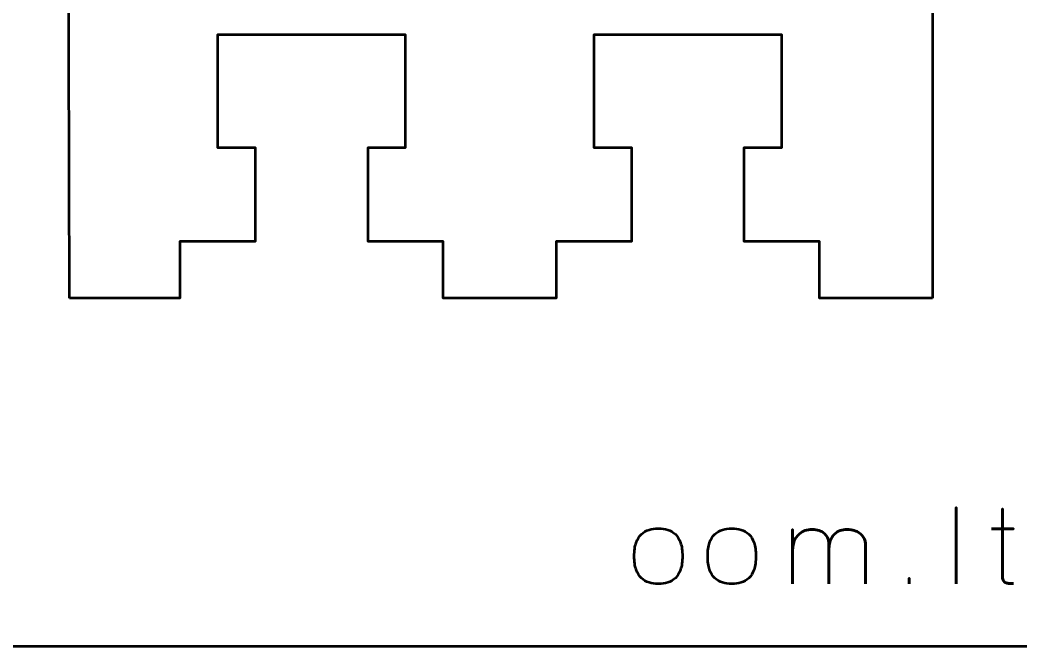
# Model space of a CAD drawing. Header units: centimetres. Extents: x -21 to 0, y -29.7 to 0.
# Drawn here: x -10.5 to -5.18, y -29.7 to -26.37 of the extents above; entities that cross this region are included whole.
import ezdxf

# ---------------------------------------------------------------- set-up
doc = ezdxf.new("R2010")
doc.units = ezdxf.units.CM
doc.header["$MEASUREMENT"] = 0
doc.layers.add('Layer 1', color=7, linetype='Continuous')

msp = doc.modelspace()

# ---------------------------------------------------------------- linework, layer by layer
at = {"layer": 'Layer 1', "color": 1, "lineweight": 53}
msp.add_open_spline([(-21.00003, -29.19995), (-21.00003, -29.19995), (-21.00003, -3.49992), (-21.00003, -3.49992), (-21.00003, -3.49992), (-21.00003, -3.41709), (-20.93286, -3.34992), (-20.85003, -3.34992), (-20.85003, -3.34992), (-20.7672, -3.34992), (-20.70003, -3.28275), (-20.70003, -3.19992), (-20.70003, -3.19992), (-20.70003, -3.11709), (-20.7672, -3.04992), (-20.85003, -3.04992), (-20.85003, -3.04992), (-20.93286, -3.04992), (-21.00003, -2.98275), (-21.00003, -2.89992), (-21.00003, -2.89992), (-21.00003, -2.81709), (-20.93286, -2.74992), (-20.85003, -2.74992), (-20.85003, -2.74992), (-20.7672, -2.74992), (-20.70003, -2.68275), (-20.70003, -2.59992), (-20.70003, -2.59992), (-20.70003, -2.51709), (-20.7672, -2.44992), (-20.85003, -2.44992), (-20.85003, -2.44992), (-20.93286, -2.44992), (-21.00003, -2.38275), (-21.00003, -2.29992), (-21.00003, -2.29992), (-21.00003, -2.21709), (-20.93286, -2.14992), (-20.85003, -2.14992), (-20.85003, -2.14992), (-20.7672, -2.14992), (-20.70003, -2.08275), (-20.70003, -1.99992), (-20.70003, -1.99992), (-20.70003, -1.91709), (-20.7672, -1.84992), (-20.85003, -1.84992), (-20.85003, -1.84992), (-20.93286, -1.84992), (-21.00003, -1.78275), (-21.00003, -1.69992), (-21.00003, -1.69992), (-21.00003, -1.61709), (-20.93286, -1.54992), (-20.85003, -1.54992), (-20.85003, -1.54992), (-20.7672, -1.54992), (-20.70003, -1.48275), (-20.70003, -1.39992), (-20.70003, -1.39992), (-20.70003, -1.31709), (-20.7672, -1.24992), (-20.85003, -1.24992), (-20.85003, -1.24992), (-20.93286, -1.24992), (-21.00003, -1.18275), (-21.00003, -1.09992), (-21.00003, -1.09992), (-21.00003, -1.09992), (-21.00003, -0.49992), (-21.00003, -0.49992), (-21.00003, -0.49992), (-21.00003, -0.22295), (-20.77694, 0.00004), (-20.49994, 0.00004), (-20.49994, 0.00004), (-20.49994, 0.00004), (-0.50008, 0.00004), (-0.50008, 0.00004), (-0.50008, 0.00004), (-0.22294, 0.00004), (0.00002, -0.22295), (0.00002, -0.49992), (0.00002, -0.49992), (0.00002, -0.49992), (0.00002, -29.19995), (0.00002, -29.19995), (0.00002, -29.19995), (0.00002, -29.47695), (-0.22294, -29.70004), (-0.50008, -29.70004), (-0.50008, -29.70004), (-0.50008, -29.70004), (-20.49994, -29.70004), (-20.49994, -29.70004), (-20.49994, -29.70004), (-20.77694, -29.70004), (-21.00003, -29.47695), (-21.00003, -29.19995)], degree=3, knots=[0, 0, 0, 0, 0.04, 0.04, 0.04, 0.04, 0.08, 0.08, 0.08, 0.08, 0.12, 0.12, 0.12, 0.12, 0.16, 0.16, 0.16, 0.16, 0.2, 0.2, 0.2, 0.2, 0.24, 0.24, 0.24, 0.24, 0.28, 0.28, 0.28, 0.28, 0.32, 0.32, 0.32, 0.32, 0.36, 0.36, 0.36, 0.36, 0.4, 0.4, 0.4, 0.4, 0.44, 0.44, 0.44, 0.44, 0.48, 0.48, 0.48, 0.48, 0.52, 0.52, 0.52, 0.52, 0.56, 0.56, 0.56, 0.56, 0.6, 0.6, 0.6, 0.6, 0.64, 0.64, 0.64, 0.64, 0.68, 0.68, 0.68, 0.68, 0.72, 0.72, 0.72, 0.72, 0.76, 0.76, 0.76, 0.76, 0.8, 0.8, 0.8, 0.8, 0.84, 0.84, 0.84, 0.84, 0.88, 0.88, 0.88, 0.88, 0.92, 0.92, 0.92, 0.92, 0.96, 0.96, 0.96, 0.96, 1, 1, 1, 1], dxfattribs=at)
at = {"layer": 'Layer 1', "color": 3, "lineweight": 53}
for points in [[(-10.23751, -27.85), (-10.23751, -27.85), (-10.24282, -25.85), (-10.24282, -25.85)], [(-5.65001, -25.85), (-5.65001, -25.85), (-5.65001, -27.55001), (-5.65001, -27.55001)], [(-5.65001, -27.55), (-5.65001, -27.55), (-5.65001, -27.85), (-5.65001, -27.85)], [(-5.65001, -27.55001), (-5.65001, -27.55001), (-5.65001, -27.55), (-5.65001, -27.55)]]:
    msp.add_open_spline(points, degree=3, dxfattribs=at)
at = {"layer": 'Layer 1', "lineweight": 53}
msp.add_open_spline([(-5.65001, -27.85), (-5.65001, -27.85), (-6.25001, -27.85), (-6.25001, -27.85), (-6.25001, -27.85), (-6.25001, -27.85), (-6.25001, -27.55), (-6.25001, -27.55), (-6.25001, -27.55), (-6.25001, -27.55), (-6.65001, -27.55001), (-6.65001, -27.55001), (-6.65001, -27.55001), (-6.65001, -27.55001), (-6.65001, -27.05), (-6.65001, -27.05), (-6.65001, -27.05), (-6.65001, -27.05), (-6.45001, -27.04999), (-6.45001, -27.04999), (-6.45001, -27.04999), (-6.45001, -27.04999), (-6.45001, -26.45), (-6.45001, -26.45), (-6.45001, -26.45), (-6.83334, -26.45), (-7.06668, -26.45), (-7.45001, -26.45), (-7.45001, -26.45), (-7.45001, -26.45), (-7.45001, -27.04999), (-7.45001, -27.04999), (-7.45001, -27.04999), (-7.45001, -27.04999), (-7.25001, -27.05), (-7.25001, -27.05), (-7.25001, -27.05), (-7.25001, -27.05), (-7.25001, -27.55), (-7.25001, -27.55), (-7.25001, -27.55), (-7.25001, -27.55), (-7.65001, -27.55), (-7.65001, -27.55), (-7.65001, -27.55), (-7.65001, -27.55), (-7.65001, -27.85), (-7.65001, -27.85), (-7.65001, -27.85), (-7.65001, -27.85), (-8.25001, -27.85), (-8.25001, -27.85), (-8.25001, -27.85), (-8.25001, -27.85), (-8.25001, -27.55), (-8.25001, -27.55), (-8.25001, -27.55), (-8.25001, -27.55), (-8.65001, -27.55001), (-8.65001, -27.55001), (-8.65001, -27.55001), (-8.65001, -27.55001), (-8.65001, -27.05), (-8.65001, -27.05), (-8.65001, -27.05), (-8.65001, -27.05), (-8.45001, -27.04999), (-8.45001, -27.04999), (-8.45001, -27.04999), (-8.45001, -27.04999), (-8.45001, -26.45), (-8.45001, -26.45), (-8.45001, -26.45), (-8.83334, -26.45), (-9.06668, -26.45), (-9.45001, -26.45), (-9.45001, -26.45), (-9.45001, -26.45), (-9.45001, -27.04999), (-9.45001, -27.04999), (-9.45001, -27.04999), (-9.45001, -27.04999), (-9.25001, -27.05), (-9.25001, -27.05), (-9.25001, -27.05), (-9.25001, -27.05), (-9.25001, -27.55), (-9.25001, -27.55), (-9.25001, -27.55), (-9.25001, -27.55), (-9.65001, -27.55), (-9.65001, -27.55), (-9.65001, -27.55), (-9.65001, -27.55), (-9.65001, -27.85), (-9.65001, -27.85), (-9.65001, -27.85), (-9.65001, -27.85), (-10.23751, -27.85), (-10.23751, -27.85)], degree=3, knots=[0, 0, 0, 0, 0.04, 0.04, 0.04, 0.04, 0.08, 0.08, 0.08, 0.08, 0.12, 0.12, 0.12, 0.12, 0.16, 0.16, 0.16, 0.16, 0.2, 0.2, 0.2, 0.2, 0.24, 0.24, 0.24, 0.24, 0.28, 0.28, 0.28, 0.28, 0.32, 0.32, 0.32, 0.32, 0.36, 0.36, 0.36, 0.36, 0.4, 0.4, 0.4, 0.4, 0.44, 0.44, 0.44, 0.44, 0.48, 0.48, 0.48, 0.48, 0.52, 0.52, 0.52, 0.52, 0.56, 0.56, 0.56, 0.56, 0.6, 0.6, 0.6, 0.6, 0.64, 0.64, 0.64, 0.64, 0.68, 0.68, 0.68, 0.68, 0.72, 0.72, 0.72, 0.72, 0.76, 0.76, 0.76, 0.76, 0.8, 0.8, 0.8, 0.8, 0.84, 0.84, 0.84, 0.84, 0.88, 0.88, 0.88, 0.88, 0.92, 0.92, 0.92, 0.92, 0.96, 0.96, 0.96, 0.96, 1, 1, 1, 1], dxfattribs=at)
at = {"layer": 'Layer 1', "color": 5, "lineweight": 53}
for points, knots in [([(-5.52394, -29.36992), (-5.52394, -29.36992), (-5.52394, -28.96296), (-5.52394, -28.96296), (-5.52394, -28.96296), (-5.52394, -28.96296), (-5.52394, -29.36992), (-5.52394, -29.36992)], [0, 0, 0, 0, 0.5, 0.5, 0.5, 0.5, 1, 1, 1, 1]), ([(-5.21914, -29.3671), (-5.2261, -29.36766), (-5.23306, -29.36785), (-5.23984, -29.36766), (-5.23984, -29.36766), (-5.24661, -29.36747), (-5.25273, -29.36644), (-5.25828, -29.36437), (-5.25828, -29.36437), (-5.26383, -29.36239), (-5.26825, -29.35882), (-5.27163, -29.35374), (-5.27163, -29.35374), (-5.27493, -29.34866), (-5.27662, -29.34142), (-5.27671, -29.3321), (-5.27671, -29.3321), (-5.27671, -29.32768), (-5.27671, -29.32016), (-5.27671, -29.30962), (-5.27671, -29.30962), (-5.27671, -29.29899), (-5.27671, -29.28619), (-5.27671, -29.27105), (-5.27671, -29.27105), (-5.27671, -29.2559), (-5.27671, -29.23935), (-5.27671, -29.22138), (-5.27671, -29.22138), (-5.27671, -29.20341), (-5.27671, -29.18488), (-5.27671, -29.16569), (-5.27671, -29.16569), (-5.27671, -29.1465), (-5.27671, -29.12759), (-5.27671, -29.10887), (-5.27671, -29.10887), (-5.27671, -29.09015), (-5.27671, -29.07255), (-5.27671, -29.056), (-5.27671, -29.056), (-5.27671, -29.03944), (-5.27671, -29.02476), (-5.27671, -29.01207), (-5.27671, -29.01207), (-5.27671, -28.99927), (-5.27671, -28.9893), (-5.27671, -28.98196), (-5.27671, -28.98196), (-5.27671, -28.97472), (-5.27671, -28.97095), (-5.27671, -28.97086), (-5.27671, -28.97086), (-5.27671, -28.97095), (-5.27671, -28.97472), (-5.27671, -28.98196), (-5.27671, -28.98196), (-5.27671, -28.9893), (-5.27671, -28.99927), (-5.27671, -29.01207), (-5.27671, -29.01207), (-5.27671, -29.02476), (-5.27671, -29.03944), (-5.27671, -29.056), (-5.27671, -29.056), (-5.27671, -29.07255), (-5.27671, -29.09015), (-5.27671, -29.10887), (-5.27671, -29.10887), (-5.27671, -29.12759), (-5.27671, -29.1465), (-5.27671, -29.16569), (-5.27671, -29.16569), (-5.27671, -29.18488), (-5.27671, -29.20341), (-5.27671, -29.22138), (-5.27671, -29.22138), (-5.27671, -29.23935), (-5.27671, -29.2559), (-5.27671, -29.27105), (-5.27671, -29.27105), (-5.27671, -29.28619), (-5.27671, -29.29899), (-5.27671, -29.30962), (-5.27671, -29.30962), (-5.27671, -29.32016), (-5.27671, -29.32768), (-5.27671, -29.3321), (-5.27671, -29.3321), (-5.27662, -29.34142), (-5.27493, -29.34866), (-5.27163, -29.35374), (-5.27163, -29.35374), (-5.26825, -29.35882), (-5.26383, -29.36239), (-5.25828, -29.36437), (-5.25828, -29.36437), (-5.25273, -29.36644), (-5.24661, -29.36747), (-5.23984, -29.36766), (-5.23984, -29.36766), (-5.23306, -29.36785), (-5.2261, -29.36766), (-5.21914, -29.3671)], [0, 0, 0, 0, 0.0384615, 0.0384615, 0.0384615, 0.0384615, 0.0769231, 0.0769231, 0.0769231, 0.0769231, 0.1153846, 0.1153846, 0.1153846, 0.1153846, 0.1538462, 0.1538462, 0.1538462, 0.1538462, 0.1923077, 0.1923077, 0.1923077, 0.1923077, 0.2307692, 0.2307692, 0.2307692, 0.2307692, 0.2692308, 0.2692308, 0.2692308, 0.2692308, 0.3076923, 0.3076923, 0.3076923, 0.3076923, 0.3461538, 0.3461538, 0.3461538, 0.3461538, 0.3846154, 0.3846154, 0.3846154, 0.3846154, 0.4230769, 0.4230769, 0.4230769, 0.4230769, 0.4615385, 0.4615385, 0.4615385, 0.4615385, 0.5, 0.5, 0.5, 0.5, 0.5384615, 0.5384615, 0.5384615, 0.5384615, 0.5769231, 0.5769231, 0.5769231, 0.5769231, 0.6153846, 0.6153846, 0.6153846, 0.6153846, 0.6538462, 0.6538462, 0.6538462, 0.6538462, 0.6923077, 0.6923077, 0.6923077, 0.6923077, 0.7307692, 0.7307692, 0.7307692, 0.7307692, 0.7692308, 0.7692308, 0.7692308, 0.7692308, 0.8076923, 0.8076923, 0.8076923, 0.8076923, 0.8461538, 0.8461538, 0.8461538, 0.8461538, 0.8846154, 0.8846154, 0.8846154, 0.8846154, 0.9230769, 0.9230769, 0.9230769, 0.9230769, 0.9615385, 0.9615385, 0.9615385, 0.9615385, 1, 1, 1, 1]), ([(-7.10663, -29.36992), (-7.08885, -29.37001), (-7.0723, -29.36776), (-7.05687, -29.36296), (-7.05687, -29.36296), (-7.04144, -29.35816), (-7.0278, -29.35016), (-7.01613, -29.33897), (-7.01613, -29.33897), (-7.00437, -29.32778), (-6.99525, -29.31263), (-6.98857, -29.29344), (-6.98857, -29.29344), (-6.98199, -29.27434), (-6.9786, -29.25054), (-6.9785, -29.22204), (-6.9785, -29.22204), (-6.9786, -29.19363), (-6.98199, -29.16992), (-6.98857, -29.15092), (-6.98857, -29.15092), (-6.99525, -29.13191), (-7.00437, -29.11677), (-7.01613, -29.10557), (-7.01613, -29.10557), (-7.0278, -29.09447), (-7.04144, -29.08648), (-7.05687, -29.08168), (-7.05687, -29.08168), (-7.0723, -29.07688), (-7.08885, -29.07462), (-7.10663, -29.07472), (-7.10663, -29.07472), (-7.12422, -29.07462), (-7.14078, -29.07688), (-7.15621, -29.08168), (-7.15621, -29.08168), (-7.17164, -29.08648), (-7.18518, -29.09447), (-7.19694, -29.10557), (-7.19694, -29.10557), (-7.2087, -29.11677), (-7.21792, -29.13191), (-7.2246, -29.15092), (-7.2246, -29.15092), (-7.23128, -29.16992), (-7.23467, -29.19363), (-7.23476, -29.22204), (-7.23476, -29.22204), (-7.23467, -29.25054), (-7.23128, -29.27434), (-7.2246, -29.29344), (-7.2246, -29.29344), (-7.21792, -29.31263), (-7.2087, -29.32778), (-7.19694, -29.33897), (-7.19694, -29.33897), (-7.18518, -29.35016), (-7.17164, -29.35816), (-7.15621, -29.36296), (-7.15621, -29.36296), (-7.14078, -29.36776), (-7.12422, -29.37001), (-7.10663, -29.36992)], [0, 0, 0, 0, 0.0625, 0.0625, 0.0625, 0.0625, 0.125, 0.125, 0.125, 0.125, 0.1875, 0.1875, 0.1875, 0.1875, 0.25, 0.25, 0.25, 0.25, 0.3125, 0.3125, 0.3125, 0.3125, 0.375, 0.375, 0.375, 0.375, 0.4375, 0.4375, 0.4375, 0.4375, 0.5, 0.5, 0.5, 0.5, 0.5625, 0.5625, 0.5625, 0.5625, 0.625, 0.625, 0.625, 0.625, 0.6875, 0.6875, 0.6875, 0.6875, 0.75, 0.75, 0.75, 0.75, 0.8125, 0.8125, 0.8125, 0.8125, 0.875, 0.875, 0.875, 0.875, 0.9375, 0.9375, 0.9375, 0.9375, 1, 1, 1, 1]), ([(-7.10663, -29.36992), (-7.08885, -29.37001), (-7.0723, -29.36776), (-7.05687, -29.36296), (-7.05687, -29.36296), (-7.04144, -29.35816), (-7.0278, -29.35016), (-7.01613, -29.33897), (-7.01613, -29.33897), (-7.00437, -29.32778), (-6.99525, -29.31263), (-6.98857, -29.29344), (-6.98857, -29.29344), (-6.98199, -29.27434), (-6.9786, -29.25054), (-6.9785, -29.22204), (-6.9785, -29.22204), (-6.9786, -29.19363), (-6.98199, -29.16992), (-6.98857, -29.15092), (-6.98857, -29.15092), (-6.99525, -29.13191), (-7.00437, -29.11677), (-7.01613, -29.10557), (-7.01613, -29.10557), (-7.0278, -29.09447), (-7.04144, -29.08648), (-7.05687, -29.08168), (-7.05687, -29.08168), (-7.0723, -29.07688), (-7.08885, -29.07462), (-7.10663, -29.07472), (-7.10663, -29.07472), (-7.12422, -29.07462), (-7.14078, -29.07688), (-7.15621, -29.08168), (-7.15621, -29.08168), (-7.17164, -29.08648), (-7.18518, -29.09447), (-7.19694, -29.10557), (-7.19694, -29.10557), (-7.2087, -29.11677), (-7.21792, -29.13191), (-7.2246, -29.15092), (-7.2246, -29.15092), (-7.23128, -29.16992), (-7.23467, -29.19363), (-7.23476, -29.22204), (-7.23476, -29.22204), (-7.23467, -29.25054), (-7.23128, -29.27434), (-7.2246, -29.29344), (-7.2246, -29.29344), (-7.21792, -29.31263), (-7.2087, -29.32778), (-7.19694, -29.33897), (-7.19694, -29.33897), (-7.18518, -29.35016), (-7.17164, -29.35816), (-7.15621, -29.36296), (-7.15621, -29.36296), (-7.14078, -29.36776), (-7.12422, -29.37001), (-7.10663, -29.36992)], [0, 0, 0, 0, 0.0625, 0.0625, 0.0625, 0.0625, 0.125, 0.125, 0.125, 0.125, 0.1875, 0.1875, 0.1875, 0.1875, 0.25, 0.25, 0.25, 0.25, 0.3125, 0.3125, 0.3125, 0.3125, 0.375, 0.375, 0.375, 0.375, 0.4375, 0.4375, 0.4375, 0.4375, 0.5, 0.5, 0.5, 0.5, 0.5625, 0.5625, 0.5625, 0.5625, 0.625, 0.625, 0.625, 0.625, 0.6875, 0.6875, 0.6875, 0.6875, 0.75, 0.75, 0.75, 0.75, 0.8125, 0.8125, 0.8125, 0.8125, 0.875, 0.875, 0.875, 0.875, 0.9375, 0.9375, 0.9375, 0.9375, 1, 1, 1, 1]), ([(-6.71604, -29.36992), (-6.69826, -29.37001), (-6.68171, -29.36776), (-6.66628, -29.36296), (-6.66628, -29.36296), (-6.65085, -29.35816), (-6.63721, -29.35016), (-6.62554, -29.33897), (-6.62554, -29.33897), (-6.61378, -29.32778), (-6.60466, -29.31263), (-6.59798, -29.29344), (-6.59798, -29.29344), (-6.5914, -29.27434), (-6.58801, -29.25054), (-6.58791, -29.22204), (-6.58791, -29.22204), (-6.58801, -29.19363), (-6.5914, -29.16992), (-6.59798, -29.15092), (-6.59798, -29.15092), (-6.60466, -29.13191), (-6.61378, -29.11677), (-6.62554, -29.10557), (-6.62554, -29.10557), (-6.63721, -29.09447), (-6.65085, -29.08648), (-6.66628, -29.08168), (-6.66628, -29.08168), (-6.68171, -29.07688), (-6.69826, -29.07462), (-6.71604, -29.07472), (-6.71604, -29.07472), (-6.73363, -29.07462), (-6.75019, -29.07688), (-6.76562, -29.08168), (-6.76562, -29.08168), (-6.78105, -29.08648), (-6.79459, -29.09447), (-6.80635, -29.10557), (-6.80635, -29.10557), (-6.81811, -29.11677), (-6.82733, -29.13191), (-6.83401, -29.15092), (-6.83401, -29.15092), (-6.84069, -29.16992), (-6.84408, -29.19363), (-6.84417, -29.22204), (-6.84417, -29.22204), (-6.84408, -29.25054), (-6.84069, -29.27434), (-6.83401, -29.29344), (-6.83401, -29.29344), (-6.82733, -29.31263), (-6.81811, -29.32778), (-6.80635, -29.33897), (-6.80635, -29.33897), (-6.79459, -29.35016), (-6.78105, -29.35816), (-6.76562, -29.36296), (-6.76562, -29.36296), (-6.75019, -29.36776), (-6.73363, -29.37001), (-6.71604, -29.36992)], [0, 0, 0, 0, 0.0625, 0.0625, 0.0625, 0.0625, 0.125, 0.125, 0.125, 0.125, 0.1875, 0.1875, 0.1875, 0.1875, 0.25, 0.25, 0.25, 0.25, 0.3125, 0.3125, 0.3125, 0.3125, 0.375, 0.375, 0.375, 0.375, 0.4375, 0.4375, 0.4375, 0.4375, 0.5, 0.5, 0.5, 0.5, 0.5625, 0.5625, 0.5625, 0.5625, 0.625, 0.625, 0.625, 0.625, 0.6875, 0.6875, 0.6875, 0.6875, 0.75, 0.75, 0.75, 0.75, 0.8125, 0.8125, 0.8125, 0.8125, 0.875, 0.875, 0.875, 0.875, 0.9375, 0.9375, 0.9375, 0.9375, 1, 1, 1, 1]), ([(-6.71604, -29.36992), (-6.69826, -29.37001), (-6.68171, -29.36776), (-6.66628, -29.36296), (-6.66628, -29.36296), (-6.65085, -29.35816), (-6.63721, -29.35016), (-6.62554, -29.33897), (-6.62554, -29.33897), (-6.61378, -29.32778), (-6.60466, -29.31263), (-6.59798, -29.29344), (-6.59798, -29.29344), (-6.5914, -29.27434), (-6.58801, -29.25054), (-6.58791, -29.22204), (-6.58791, -29.22204), (-6.58801, -29.19363), (-6.5914, -29.16992), (-6.59798, -29.15092), (-6.59798, -29.15092), (-6.60466, -29.13191), (-6.61378, -29.11677), (-6.62554, -29.10557), (-6.62554, -29.10557), (-6.63721, -29.09447), (-6.65085, -29.08648), (-6.66628, -29.08168), (-6.66628, -29.08168), (-6.68171, -29.07688), (-6.69826, -29.07462), (-6.71604, -29.07472), (-6.71604, -29.07472), (-6.73363, -29.07462), (-6.75019, -29.07688), (-6.76562, -29.08168), (-6.76562, -29.08168), (-6.78105, -29.08648), (-6.79459, -29.09447), (-6.80635, -29.10557), (-6.80635, -29.10557), (-6.81811, -29.11677), (-6.82733, -29.13191), (-6.83401, -29.15092), (-6.83401, -29.15092), (-6.84069, -29.16992), (-6.84408, -29.19363), (-6.84417, -29.22204), (-6.84417, -29.22204), (-6.84408, -29.25054), (-6.84069, -29.27434), (-6.83401, -29.29344), (-6.83401, -29.29344), (-6.82733, -29.31263), (-6.81811, -29.32778), (-6.80635, -29.33897), (-6.80635, -29.33897), (-6.79459, -29.35016), (-6.78105, -29.35816), (-6.76562, -29.36296), (-6.76562, -29.36296), (-6.75019, -29.36776), (-6.73363, -29.37001), (-6.71604, -29.36992)], [0, 0, 0, 0, 0.0625, 0.0625, 0.0625, 0.0625, 0.125, 0.125, 0.125, 0.125, 0.1875, 0.1875, 0.1875, 0.1875, 0.25, 0.25, 0.25, 0.25, 0.3125, 0.3125, 0.3125, 0.3125, 0.375, 0.375, 0.375, 0.375, 0.4375, 0.4375, 0.4375, 0.4375, 0.5, 0.5, 0.5, 0.5, 0.5625, 0.5625, 0.5625, 0.5625, 0.625, 0.625, 0.625, 0.625, 0.6875, 0.6875, 0.6875, 0.6875, 0.75, 0.75, 0.75, 0.75, 0.8125, 0.8125, 0.8125, 0.8125, 0.875, 0.875, 0.875, 0.875, 0.9375, 0.9375, 0.9375, 0.9375, 1, 1, 1, 1]), ([(-5.33598, -29.07754), (-5.33598, -29.07754), (-5.21801, -29.07754), (-5.21801, -29.07754), (-5.21801, -29.07754), (-5.21801, -29.07754), (-5.33598, -29.07754), (-5.33598, -29.07754)], [0, 0, 0, 0, 0.5, 0.5, 0.5, 0.5, 1, 1, 1, 1]), ([(-6.20015, -29.36992), (-6.20015, -29.36983), (-6.20015, -29.3671), (-6.20015, -29.36174), (-6.20015, -29.36174), (-6.20015, -29.35647), (-6.20015, -29.34922), (-6.20015, -29.3401), (-6.20015, -29.3401), (-6.20015, -29.33088), (-6.20015, -29.32053), (-6.20015, -29.30887), (-6.20015, -29.30887), (-6.20015, -29.2973), (-6.20015, -29.28516), (-6.20015, -29.27237), (-6.20015, -29.27237), (-6.20015, -29.25967), (-6.20015, -29.24715), (-6.20015, -29.23474), (-6.20015, -29.23474), (-6.20015, -29.22232), (-6.20015, -29.21065), (-6.20015, -29.19993), (-6.20015, -29.19993), (-6.20015, -29.18911), (-6.20015, -29.17989), (-6.20015, -29.17208), (-6.20015, -29.17208), (-6.20015, -29.16437), (-6.20015, -29.15882), (-6.20015, -29.15543), (-6.20015, -29.15543), (-6.20005, -29.15016), (-6.2009, -29.14424), (-6.2025, -29.13775), (-6.2025, -29.13775), (-6.2041, -29.13116), (-6.20683, -29.12458), (-6.21068, -29.11799), (-6.21068, -29.11799), (-6.21454, -29.11131), (-6.2199, -29.1052), (-6.22658, -29.09955), (-6.22658, -29.09955), (-6.23335, -29.09391), (-6.24182, -29.08939), (-6.25198, -29.08591), (-6.25198, -29.08591), (-6.26224, -29.08243), (-6.27446, -29.08055), (-6.28876, -29.08036), (-6.28876, -29.08036), (-6.30306, -29.08036), (-6.31586, -29.08234), (-6.32705, -29.08629), (-6.32705, -29.08629), (-6.33834, -29.09033), (-6.34803, -29.09588), (-6.35631, -29.10294), (-6.35631, -29.10294), (-6.36449, -29.11), (-6.37136, -29.11809), (-6.37672, -29.1273), (-6.37672, -29.1273), (-6.38208, -29.13643), (-6.38604, -29.14612), (-6.38867, -29.15647), (-6.38867, -29.15647), (-6.3913, -29.16672), (-6.39262, -29.17716), (-6.39262, -29.18761), (-6.39262, -29.18761), (-6.39262, -29.17716), (-6.3913, -29.16672), (-6.38867, -29.15647), (-6.38867, -29.15647), (-6.38604, -29.14612), (-6.38208, -29.13643), (-6.37672, -29.1273), (-6.37672, -29.1273), (-6.37136, -29.11809), (-6.36449, -29.11), (-6.35631, -29.10294), (-6.35631, -29.10294), (-6.34803, -29.09588), (-6.33834, -29.09033), (-6.32705, -29.08629), (-6.32705, -29.08629), (-6.31586, -29.08234), (-6.30306, -29.08036), (-6.28876, -29.08036), (-6.28876, -29.08036), (-6.27446, -29.08055), (-6.26224, -29.08243), (-6.25198, -29.08591), (-6.25198, -29.08591), (-6.24182, -29.08939), (-6.23335, -29.09391), (-6.22658, -29.09955), (-6.22658, -29.09955), (-6.2199, -29.1052), (-6.21454, -29.11131), (-6.21068, -29.11799), (-6.21068, -29.11799), (-6.20683, -29.12458), (-6.2041, -29.13116), (-6.2025, -29.13775), (-6.2025, -29.13775), (-6.2009, -29.14424), (-6.20005, -29.15016), (-6.20015, -29.15543), (-6.20015, -29.15543), (-6.20015, -29.15882), (-6.20015, -29.16437), (-6.20015, -29.17208), (-6.20015, -29.17208), (-6.20015, -29.17989), (-6.20015, -29.18911), (-6.20015, -29.19993), (-6.20015, -29.19993), (-6.20015, -29.21065), (-6.20015, -29.22232), (-6.20015, -29.23474), (-6.20015, -29.23474), (-6.20015, -29.24715), (-6.20015, -29.25967), (-6.20015, -29.27237), (-6.20015, -29.27237), (-6.20015, -29.28516), (-6.20015, -29.2973), (-6.20015, -29.30887), (-6.20015, -29.30887), (-6.20015, -29.32053), (-6.20015, -29.33088), (-6.20015, -29.3401), (-6.20015, -29.3401), (-6.20015, -29.34922), (-6.20015, -29.35647), (-6.20015, -29.36174), (-6.20015, -29.36174), (-6.20015, -29.3671), (-6.20015, -29.36983), (-6.20015, -29.36992)], [0, 0, 0, 0, 0.0277778, 0.0277778, 0.0277778, 0.0277778, 0.0555556, 0.0555556, 0.0555556, 0.0555556, 0.0833333, 0.0833333, 0.0833333, 0.0833333, 0.1111111, 0.1111111, 0.1111111, 0.1111111, 0.1388889, 0.1388889, 0.1388889, 0.1388889, 0.1666667, 0.1666667, 0.1666667, 0.1666667, 0.1944444, 0.1944444, 0.1944444, 0.1944444, 0.2222222, 0.2222222, 0.2222222, 0.2222222, 0.25, 0.25, 0.25, 0.25, 0.2777778, 0.2777778, 0.2777778, 0.2777778, 0.3055556, 0.3055556, 0.3055556, 0.3055556, 0.3333333, 0.3333333, 0.3333333, 0.3333333, 0.3611111, 0.3611111, 0.3611111, 0.3611111, 0.3888889, 0.3888889, 0.3888889, 0.3888889, 0.4166667, 0.4166667, 0.4166667, 0.4166667, 0.4444444, 0.4444444, 0.4444444, 0.4444444, 0.4722222, 0.4722222, 0.4722222, 0.4722222, 0.5, 0.5, 0.5, 0.5, 0.5277778, 0.5277778, 0.5277778, 0.5277778, 0.5555556, 0.5555556, 0.5555556, 0.5555556, 0.5833333, 0.5833333, 0.5833333, 0.5833333, 0.6111111, 0.6111111, 0.6111111, 0.6111111, 0.6388889, 0.6388889, 0.6388889, 0.6388889, 0.6666667, 0.6666667, 0.6666667, 0.6666667, 0.6944444, 0.6944444, 0.6944444, 0.6944444, 0.7222222, 0.7222222, 0.7222222, 0.7222222, 0.75, 0.75, 0.75, 0.75, 0.7777778, 0.7777778, 0.7777778, 0.7777778, 0.8055556, 0.8055556, 0.8055556, 0.8055556, 0.8333333, 0.8333333, 0.8333333, 0.8333333, 0.8611111, 0.8611111, 0.8611111, 0.8611111, 0.8888889, 0.8888889, 0.8888889, 0.8888889, 0.9166667, 0.9166667, 0.9166667, 0.9166667, 0.9444444, 0.9444444, 0.9444444, 0.9444444, 0.9722222, 0.9722222, 0.9722222, 0.9722222, 1, 1, 1, 1]), ([(-6.39262, -29.36992), (-6.39262, -29.36992), (-6.39262, -29.08036), (-6.39262, -29.08036), (-6.39262, -29.08036), (-6.39262, -29.08036), (-6.39262, -29.36992), (-6.39262, -29.36992)], [0, 0, 0, 0, 0.5, 0.5, 0.5, 0.5, 1, 1, 1, 1]), ([(-6.00598, -29.36992), (-6.00598, -29.36983), (-6.00598, -29.3671), (-6.00598, -29.36174), (-6.00598, -29.36174), (-6.00598, -29.35647), (-6.00598, -29.34922), (-6.00598, -29.3401), (-6.00598, -29.3401), (-6.00598, -29.33088), (-6.00598, -29.32053), (-6.00598, -29.30887), (-6.00598, -29.30887), (-6.00598, -29.2973), (-6.00598, -29.28516), (-6.00598, -29.27237), (-6.00598, -29.27237), (-6.00598, -29.25967), (-6.00598, -29.24715), (-6.00598, -29.23474), (-6.00598, -29.23474), (-6.00598, -29.22232), (-6.00598, -29.21065), (-6.00598, -29.19993), (-6.00598, -29.19993), (-6.00598, -29.18911), (-6.00598, -29.17989), (-6.00598, -29.17208), (-6.00598, -29.17208), (-6.00598, -29.16437), (-6.00598, -29.15882), (-6.00598, -29.15543), (-6.00598, -29.15543), (-6.00598, -29.15016), (-6.00701, -29.14424), (-6.00918, -29.13775), (-6.00918, -29.13775), (-6.01125, -29.13116), (-6.01463, -29.12458), (-6.01934, -29.11799), (-6.01934, -29.11799), (-6.02395, -29.11131), (-6.03006, -29.1052), (-6.03759, -29.09955), (-6.03759, -29.09955), (-6.04511, -29.09391), (-6.05424, -29.08939), (-6.06496, -29.08591), (-6.06496, -29.08591), (-6.07569, -29.08243), (-6.0882, -29.08055), (-6.1025, -29.08036), (-6.1025, -29.08036), (-6.1168, -29.08036), (-6.1294, -29.08234), (-6.14022, -29.08629), (-6.14022, -29.08629), (-6.15095, -29.09033), (-6.16017, -29.09588), (-6.16788, -29.10294), (-6.16788, -29.10294), (-6.1755, -29.11), (-6.18161, -29.11809), (-6.18641, -29.1273), (-6.18641, -29.1273), (-6.19121, -29.13643), (-6.19469, -29.14612), (-6.19685, -29.15647), (-6.19685, -29.15647), (-6.19911, -29.16672), (-6.20015, -29.17716), (-6.20015, -29.18761), (-6.20015, -29.18761), (-6.20015, -29.17716), (-6.19911, -29.16672), (-6.19685, -29.15647), (-6.19685, -29.15647), (-6.19469, -29.14612), (-6.19121, -29.13643), (-6.18641, -29.1273), (-6.18641, -29.1273), (-6.18161, -29.11809), (-6.1755, -29.11), (-6.16788, -29.10294), (-6.16788, -29.10294), (-6.16017, -29.09588), (-6.15095, -29.09033), (-6.14022, -29.08629), (-6.14022, -29.08629), (-6.1294, -29.08234), (-6.1168, -29.08036), (-6.1025, -29.08036), (-6.1025, -29.08036), (-6.0882, -29.08055), (-6.07569, -29.08243), (-6.06496, -29.08591), (-6.06496, -29.08591), (-6.05424, -29.08939), (-6.04511, -29.09391), (-6.03759, -29.09955), (-6.03759, -29.09955), (-6.03006, -29.1052), (-6.02395, -29.11131), (-6.01934, -29.11799), (-6.01934, -29.11799), (-6.01463, -29.12458), (-6.01125, -29.13116), (-6.00918, -29.13775), (-6.00918, -29.13775), (-6.00701, -29.14424), (-6.00598, -29.15016), (-6.00598, -29.15543), (-6.00598, -29.15543), (-6.00598, -29.15882), (-6.00598, -29.16437), (-6.00598, -29.17208), (-6.00598, -29.17208), (-6.00598, -29.17989), (-6.00598, -29.18911), (-6.00598, -29.19993), (-6.00598, -29.19993), (-6.00598, -29.21065), (-6.00598, -29.22232), (-6.00598, -29.23474), (-6.00598, -29.23474), (-6.00598, -29.24715), (-6.00598, -29.25967), (-6.00598, -29.27237), (-6.00598, -29.27237), (-6.00598, -29.28516), (-6.00598, -29.2973), (-6.00598, -29.30887), (-6.00598, -29.30887), (-6.00598, -29.32053), (-6.00598, -29.33088), (-6.00598, -29.3401), (-6.00598, -29.3401), (-6.00598, -29.34922), (-6.00598, -29.35647), (-6.00598, -29.36174), (-6.00598, -29.36174), (-6.00598, -29.3671), (-6.00598, -29.36983), (-6.00598, -29.36992)], [0, 0, 0, 0, 0.0277778, 0.0277778, 0.0277778, 0.0277778, 0.0555556, 0.0555556, 0.0555556, 0.0555556, 0.0833333, 0.0833333, 0.0833333, 0.0833333, 0.1111111, 0.1111111, 0.1111111, 0.1111111, 0.1388889, 0.1388889, 0.1388889, 0.1388889, 0.1666667, 0.1666667, 0.1666667, 0.1666667, 0.1944444, 0.1944444, 0.1944444, 0.1944444, 0.2222222, 0.2222222, 0.2222222, 0.2222222, 0.25, 0.25, 0.25, 0.25, 0.2777778, 0.2777778, 0.2777778, 0.2777778, 0.3055556, 0.3055556, 0.3055556, 0.3055556, 0.3333333, 0.3333333, 0.3333333, 0.3333333, 0.3611111, 0.3611111, 0.3611111, 0.3611111, 0.3888889, 0.3888889, 0.3888889, 0.3888889, 0.4166667, 0.4166667, 0.4166667, 0.4166667, 0.4444444, 0.4444444, 0.4444444, 0.4444444, 0.4722222, 0.4722222, 0.4722222, 0.4722222, 0.5, 0.5, 0.5, 0.5, 0.5277778, 0.5277778, 0.5277778, 0.5277778, 0.5555556, 0.5555556, 0.5555556, 0.5555556, 0.5833333, 0.5833333, 0.5833333, 0.5833333, 0.6111111, 0.6111111, 0.6111111, 0.6111111, 0.6388889, 0.6388889, 0.6388889, 0.6388889, 0.6666667, 0.6666667, 0.6666667, 0.6666667, 0.6944444, 0.6944444, 0.6944444, 0.6944444, 0.7222222, 0.7222222, 0.7222222, 0.7222222, 0.75, 0.75, 0.75, 0.75, 0.7777778, 0.7777778, 0.7777778, 0.7777778, 0.8055556, 0.8055556, 0.8055556, 0.8055556, 0.8333333, 0.8333333, 0.8333333, 0.8333333, 0.8611111, 0.8611111, 0.8611111, 0.8611111, 0.8888889, 0.8888889, 0.8888889, 0.8888889, 0.9166667, 0.9166667, 0.9166667, 0.9166667, 0.9444444, 0.9444444, 0.9444444, 0.9444444, 0.9722222, 0.9722222, 0.9722222, 0.9722222, 1, 1, 1, 1]), ([(-5.77286, -29.36992), (-5.77286, -29.36992), (-5.77286, -29.33888), (-5.77286, -29.33888), (-5.77286, -29.33888), (-5.77286, -29.33888), (-5.77286, -29.36992), (-5.77286, -29.36992)], [0, 0, 0, 0, 0.5, 0.5, 0.5, 0.5, 1, 1, 1, 1])]:
    msp.add_open_spline(points, degree=3, knots=knots, dxfattribs=at)

doc.saveas('drawing.dxf')
